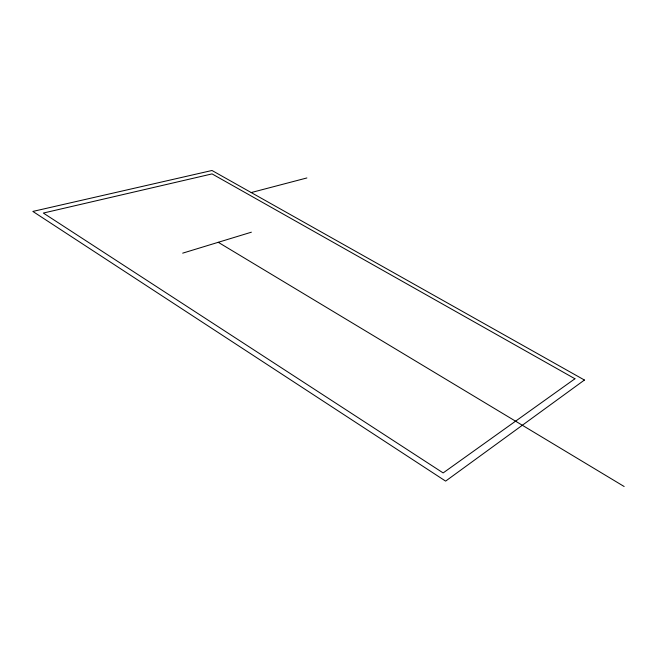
<?xml version="1.0" encoding="UTF-8"?>
<svg xmlns="http://www.w3.org/2000/svg" width="657" height="657" viewBox="0 0 657 657"><rect width="100%" height="100%" fill="white"/><g stroke="black" fill="none" stroke-linecap="round" stroke-linejoin="round"><path stroke-width="0.99" d="M182.695 253.15L251.376 232.192M251.204 192.558L306.885 177.957M218.264 242.302L624.15 486.509M584.434 380.033L445.627 481.113L32.85 211.431L211.989 170.492L584.434 380.033M574.932 378.76L443.147 472.925L43.346 213.057L212.055 173.9L574.932 378.76"/></g></svg>
